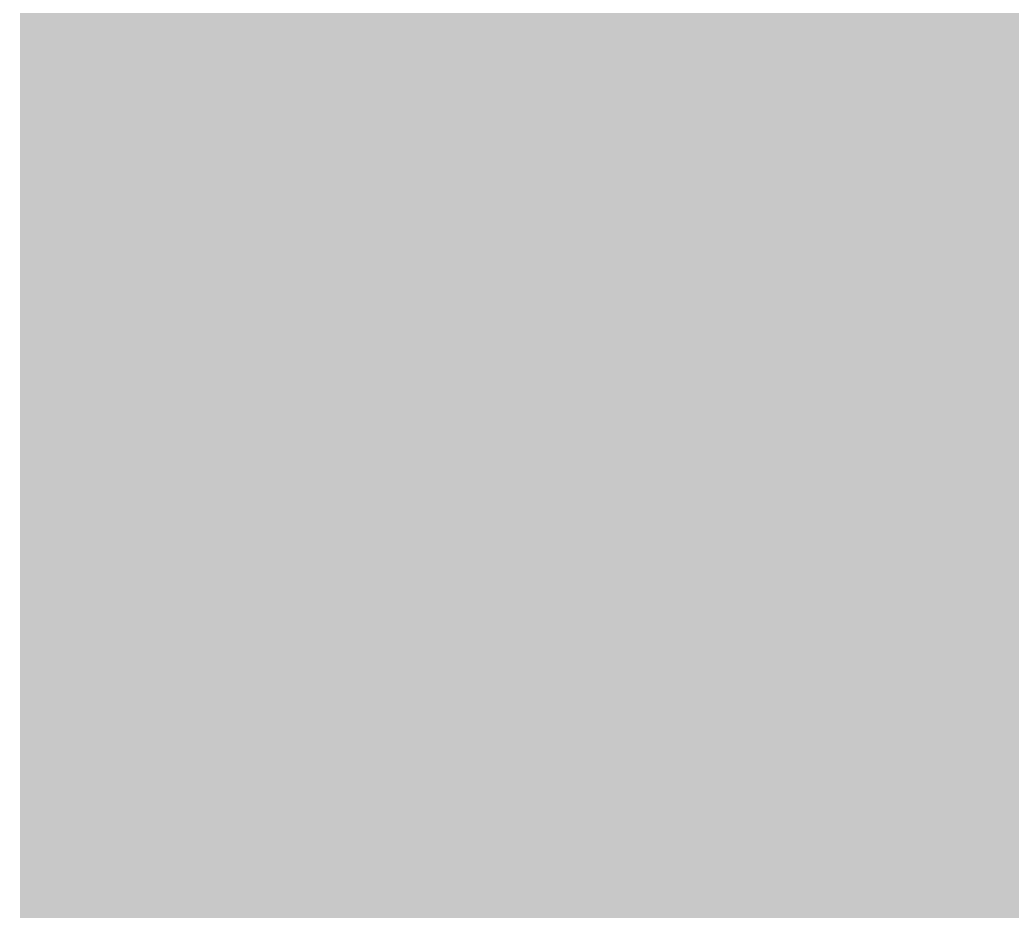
# Model space of a CAD drawing. Extents: x -0.1 to 65.1, y -1.2 to 30.1.
# Drawn here: x 23.9251 to 24.2178, y 5.9741 to 6.237 of the extents above; entities that cross this region are included whole.
import ezdxf

# ---------------------------------------------------------------- set-up
doc = ezdxf.new("R2010")
doc.units = 0
doc.header["$MEASUREMENT"] = 0
doc.layers.get('0').update_dxf_attribs({"linetype": 'CONTINUOUS'})
doc.layers.add('2D_LINE_126', color=7, linetype='CONTINUOUS')

# ---------------------------------------------------------------- blocks, each defined once
blk = doc.blocks.new('SMOOTH_0$0254')
at = {"const_width": 0.0127}
blk.add_lwpolyline([(-0.00635, 0, 1), (0.00635, 0, 1)], format="xyb", close=True, dxfattribs=at)
blk = doc.blocks.new('DRAWING_63')
at = {"layer": '2D_LINE_126', "const_width": 0.0254}
for points in [[(-6.34365, -1.24587), (-6.34365, -1.2573), (-6.34365, -1.26873), (-6.34365, -1.28016), (-6.34365, -1.29159), (-6.34365, -1.30302), (-6.34365, -1.31445), (-6.34365, -1.32588), (-6.34365, -1.33731), (-6.34365, -1.34874), (-6.34365, -1.36017), (-6.34365, -1.3716), (-6.34365, -1.38303), (-6.34365, -1.39446), (-6.34365, -1.40589), (-6.34365, -1.41732), (-6.34365, -1.42875), (-6.34365, -1.44018), (-6.34365, -1.45161), (-6.34365, -1.46304), (-6.34365, -1.47447), (-6.34365, -1.4859), (-6.34365, -1.49733), (-6.34365, -1.50876), (-6.34365, -1.52019), (-6.34365, -1.53162), (-6.34365, -1.54305)], [(-6.37794, -1.24587), (-6.37794, -1.2573), (-6.37794, -1.26873), (-6.37794, -1.28016), (-6.37794, -1.29159), (-6.37794, -1.30302), (-6.37794, -1.31445), (-6.37794, -1.32588), (-6.37794, -1.33731), (-6.37794, -1.34874), (-6.37794, -1.36017), (-6.37794, -1.3716), (-6.37794, -1.38303), (-6.37794, -1.39446), (-6.37794, -1.40589), (-6.37794, -1.41732), (-6.37794, -1.42875), (-6.37794, -1.44018), (-6.37794, -1.45161), (-6.37794, -1.46304), (-6.37794, -1.47447), (-6.37794, -1.4859), (-6.37794, -1.49733), (-6.37794, -1.50876), (-6.37794, -1.52019), (-6.37794, -1.53162), (-6.37794, -1.54305)], [(-6.36651, -1.24587), (-6.36651, -1.2573), (-6.36651, -1.26873), (-6.36651, -1.28016), (-6.36651, -1.29159), (-6.36651, -1.30302), (-6.36651, -1.31445), (-6.36651, -1.32588), (-6.36651, -1.33731), (-6.36651, -1.34874), (-6.36651, -1.36017), (-6.36651, -1.3716), (-6.36651, -1.38303), (-6.36651, -1.39446), (-6.36651, -1.40589), (-6.36651, -1.41732), (-6.36651, -1.42875), (-6.36651, -1.44018), (-6.36651, -1.45161), (-6.36651, -1.46304), (-6.36651, -1.47447), (-6.36651, -1.4859), (-6.36651, -1.49733), (-6.36651, -1.50876), (-6.36651, -1.52019), (-6.36651, -1.53162), (-6.36651, -1.54305)], [(-6.14934, -1.54305), (-6.14934, -1.53162), (-6.14934, -1.52019), (-6.14934, -1.50876), (-6.14934, -1.49733), (-6.14934, -1.4859), (-6.14934, -1.47447), (-6.14934, -1.46304), (-6.14934, -1.45161), (-6.14934, -1.44018), (-6.14934, -1.42875), (-6.14934, -1.41732), (-6.14934, -1.40589), (-6.14934, -1.39446), (-6.14934, -1.38303), (-6.14934, -1.3716), (-6.14934, -1.36017), (-6.14934, -1.34874), (-6.14934, -1.33731), (-6.14934, -1.32588), (-6.14934, -1.31445), (-6.14934, -1.30302), (-6.14934, -1.29159), (-6.14934, -1.28016), (-6.14934, -1.26873), (-6.14934, -1.2573), (-6.14934, -1.24587)], [(-6.13791, -1.54305), (-6.13791, -1.53162), (-6.13791, -1.52019), (-6.13791, -1.50876), (-6.13791, -1.49733), (-6.13791, -1.4859), (-6.13791, -1.47447), (-6.13791, -1.46304), (-6.13791, -1.45161), (-6.13791, -1.44018), (-6.13791, -1.42875), (-6.13791, -1.41732), (-6.13791, -1.40589), (-6.13791, -1.39446), (-6.13791, -1.38303), (-6.13791, -1.3716), (-6.13791, -1.36017), (-6.13791, -1.34874), (-6.13791, -1.33731), (-6.13791, -1.32588), (-6.13791, -1.31445), (-6.13791, -1.30302), (-6.13791, -1.29159), (-6.13791, -1.28016), (-6.13791, -1.26873), (-6.13791, -1.2573), (-6.13791, -1.24587)], [(-6.12648, -1.54305), (-6.12648, -1.53162), (-6.12648, -1.52019), (-6.12648, -1.50876), (-6.12648, -1.49733), (-6.12648, -1.4859), (-6.12648, -1.47447), (-6.12648, -1.46304), (-6.12648, -1.45161), (-6.12648, -1.44018), (-6.12648, -1.42875), (-6.12648, -1.41732), (-6.12648, -1.40589), (-6.12648, -1.39446), (-6.12648, -1.38303), (-6.12648, -1.3716), (-6.12648, -1.36017), (-6.12648, -1.34874), (-6.12648, -1.33731), (-6.12648, -1.32588), (-6.12648, -1.31445), (-6.12648, -1.30302), (-6.12648, -1.29159), (-6.12648, -1.28016), (-6.12648, -1.26873), (-6.12648, -1.2573), (-6.12648, -1.24587)], [(-6.35508, -1.24587), (-6.35508, -1.2573), (-6.35508, -1.26873), (-6.35508, -1.28016), (-6.35508, -1.29159), (-6.35508, -1.30302), (-6.35508, -1.31445), (-6.35508, -1.32588), (-6.35508, -1.33731), (-6.35508, -1.34874), (-6.35508, -1.36017), (-6.35508, -1.3716), (-6.35508, -1.38303), (-6.35508, -1.39446), (-6.35508, -1.40589), (-6.35508, -1.41732), (-6.35508, -1.42875), (-6.35508, -1.44018), (-6.35508, -1.45161), (-6.35508, -1.46304), (-6.35508, -1.47447), (-6.35508, -1.4859), (-6.35508, -1.49733), (-6.35508, -1.50876), (-6.35508, -1.52019), (-6.35508, -1.53162), (-6.35508, -1.54305)], [(-6.18363, -1.54305), (-6.18363, -1.53162), (-6.18363, -1.52019), (-6.18363, -1.50876), (-6.18363, -1.49733), (-6.18363, -1.4859), (-6.18363, -1.47447), (-6.18363, -1.46304), (-6.18363, -1.45161), (-6.18363, -1.44018), (-6.18363, -1.42875), (-6.18363, -1.41732), (-6.18363, -1.40589), (-6.18363, -1.39446), (-6.18363, -1.38303), (-6.18363, -1.3716), (-6.18363, -1.36017), (-6.18363, -1.34874), (-6.18363, -1.33731), (-6.18363, -1.32588), (-6.18363, -1.31445), (-6.18363, -1.30302), (-6.18363, -1.29159), (-6.18363, -1.28016), (-6.18363, -1.26873), (-6.18363, -1.2573), (-6.18363, -1.24587)], [(-6.1722, -1.54305), (-6.1722, -1.53162), (-6.1722, -1.52019), (-6.1722, -1.50876), (-6.1722, -1.49733), (-6.1722, -1.4859), (-6.1722, -1.47447), (-6.1722, -1.46304), (-6.1722, -1.45161), (-6.1722, -1.44018), (-6.1722, -1.42875), (-6.1722, -1.41732), (-6.1722, -1.40589), (-6.1722, -1.39446), (-6.1722, -1.38303), (-6.1722, -1.3716), (-6.1722, -1.36017), (-6.1722, -1.34874), (-6.1722, -1.33731), (-6.1722, -1.32588), (-6.1722, -1.31445), (-6.1722, -1.30302), (-6.1722, -1.29159), (-6.1722, -1.28016), (-6.1722, -1.26873), (-6.1722, -1.2573), (-6.1722, -1.24587)], [(-6.21792, -1.24587), (-6.21792, -1.2573), (-6.21792, -1.26873), (-6.21792, -1.28016), (-6.21792, -1.29159), (-6.21792, -1.30302), (-6.21792, -1.31445), (-6.21792, -1.32588), (-6.21792, -1.33731), (-6.21792, -1.34874), (-6.21792, -1.36017), (-6.21792, -1.3716), (-6.21792, -1.38303), (-6.21792, -1.39446), (-6.21792, -1.40589), (-6.21792, -1.41732), (-6.21792, -1.42875), (-6.21792, -1.44018), (-6.21792, -1.45161), (-6.21792, -1.46304), (-6.21792, -1.47447), (-6.21792, -1.4859), (-6.21792, -1.49733), (-6.21792, -1.50876), (-6.21792, -1.52019), (-6.21792, -1.53162), (-6.21792, -1.54305)], [(-6.20649, -1.54305), (-6.20649, -1.53162), (-6.20649, -1.52019), (-6.20649, -1.50876), (-6.20649, -1.49733), (-6.20649, -1.4859), (-6.20649, -1.47447), (-6.20649, -1.46304), (-6.20649, -1.45161), (-6.20649, -1.44018), (-6.20649, -1.42875), (-6.20649, -1.41732), (-6.20649, -1.40589), (-6.20649, -1.39446), (-6.20649, -1.38303), (-6.20649, -1.3716), (-6.20649, -1.36017), (-6.20649, -1.34874), (-6.20649, -1.33731), (-6.20649, -1.32588), (-6.20649, -1.31445), (-6.20649, -1.30302), (-6.20649, -1.29159), (-6.20649, -1.28016), (-6.20649, -1.26873), (-6.20649, -1.2573), (-6.20649, -1.24587)], [(-6.33222, -1.24587), (-6.33222, -1.2573), (-6.33222, -1.26873), (-6.33222, -1.28016), (-6.33222, -1.29159), (-6.33222, -1.30302), (-6.33222, -1.31445), (-6.33222, -1.32588), (-6.33222, -1.33731), (-6.33222, -1.34874), (-6.33222, -1.36017), (-6.33222, -1.3716), (-6.33222, -1.38303), (-6.33222, -1.39446), (-6.33222, -1.40589), (-6.33222, -1.41732), (-6.33222, -1.42875), (-6.33222, -1.44018), (-6.33222, -1.45161), (-6.33222, -1.46304), (-6.33222, -1.47447), (-6.33222, -1.4859), (-6.33222, -1.49733), (-6.33222, -1.50876), (-6.33222, -1.52019), (-6.33222, -1.53162), (-6.33222, -1.54305)], [(-6.24078, -1.24587), (-6.24078, -1.2573), (-6.24078, -1.26873), (-6.24078, -1.28016), (-6.24078, -1.29159), (-6.24078, -1.30302), (-6.24078, -1.31445), (-6.24078, -1.32588), (-6.24078, -1.33731), (-6.24078, -1.34874), (-6.24078, -1.36017), (-6.24078, -1.3716), (-6.24078, -1.38303), (-6.24078, -1.39446), (-6.24078, -1.40589), (-6.24078, -1.41732), (-6.24078, -1.42875), (-6.24078, -1.44018), (-6.24078, -1.45161), (-6.24078, -1.46304), (-6.24078, -1.47447), (-6.24078, -1.4859), (-6.24078, -1.49733), (-6.24078, -1.50876), (-6.24078, -1.52019), (-6.24078, -1.53162), (-6.24078, -1.54305)], [(-6.32079, -1.24587), (-6.32079, -1.2573), (-6.32079, -1.26873), (-6.32079, -1.28016), (-6.32079, -1.29159), (-6.32079, -1.30302), (-6.32079, -1.31445), (-6.32079, -1.32588), (-6.32079, -1.33731), (-6.32079, -1.34874), (-6.32079, -1.36017), (-6.32079, -1.3716), (-6.32079, -1.38303), (-6.32079, -1.39446), (-6.32079, -1.40589), (-6.32079, -1.41732), (-6.32079, -1.42875), (-6.32079, -1.44018), (-6.32079, -1.45161), (-6.32079, -1.46304), (-6.32079, -1.47447), (-6.32079, -1.4859), (-6.32079, -1.49733), (-6.32079, -1.50876), (-6.32079, -1.52019), (-6.32079, -1.53162), (-6.32079, -1.54305)], [(-6.27507, -1.24587), (-6.27507, -1.2573), (-6.27507, -1.26873), (-6.27507, -1.28016), (-6.27507, -1.29159), (-6.27507, -1.30302), (-6.27507, -1.31445), (-6.27507, -1.32588), (-6.27507, -1.33731), (-6.27507, -1.34874), (-6.27507, -1.36017), (-6.27507, -1.3716), (-6.27507, -1.38303), (-6.27507, -1.39446), (-6.27507, -1.40589), (-6.27507, -1.41732), (-6.27507, -1.42875), (-6.27507, -1.44018), (-6.27507, -1.45161), (-6.27507, -1.46304), (-6.27507, -1.47447), (-6.27507, -1.4859), (-6.27507, -1.49733), (-6.27507, -1.50876), (-6.27507, -1.52019), (-6.27507, -1.53162), (-6.27507, -1.54305)], [(-6.30936, -1.24587), (-6.30936, -1.2573), (-6.30936, -1.26873), (-6.30936, -1.28016), (-6.30936, -1.29159), (-6.30936, -1.30302), (-6.30936, -1.31445), (-6.30936, -1.32588), (-6.30936, -1.33731), (-6.30936, -1.34874), (-6.30936, -1.36017), (-6.30936, -1.3716), (-6.30936, -1.38303), (-6.30936, -1.39446), (-6.30936, -1.40589), (-6.30936, -1.41732), (-6.30936, -1.42875), (-6.30936, -1.44018), (-6.30936, -1.45161), (-6.30936, -1.46304), (-6.30936, -1.47447), (-6.30936, -1.4859), (-6.30936, -1.49733), (-6.30936, -1.50876), (-6.30936, -1.52019), (-6.30936, -1.53162), (-6.30936, -1.54305)], [(-6.29793, -1.54305), (-6.29793, -1.53162), (-6.29793, -1.52019), (-6.29793, -1.50876), (-6.29793, -1.49733), (-6.29793, -1.4859), (-6.29793, -1.47447), (-6.29793, -1.46304), (-6.29793, -1.45161), (-6.29793, -1.44018), (-6.29793, -1.42875), (-6.29793, -1.41732), (-6.29793, -1.40589), (-6.29793, -1.39446), (-6.29793, -1.38303), (-6.29793, -1.3716), (-6.29793, -1.36017), (-6.29793, -1.34874), (-6.29793, -1.33731), (-6.29793, -1.32588), (-6.29793, -1.31445), (-6.29793, -1.30302), (-6.29793, -1.29159), (-6.29793, -1.28016), (-6.29793, -1.26873), (-6.29793, -1.2573), (-6.29793, -1.24587)], [(-6.4008, -1.24587), (-6.4008, -1.2573), (-6.4008, -1.26873), (-6.4008, -1.28016), (-6.4008, -1.29159), (-6.4008, -1.30302), (-6.4008, -1.31445), (-6.4008, -1.32588), (-6.4008, -1.33731), (-6.4008, -1.34874), (-6.4008, -1.36017), (-6.4008, -1.3716), (-6.4008, -1.38303), (-6.4008, -1.39446), (-6.4008, -1.40589), (-6.4008, -1.41732), (-6.4008, -1.42875), (-6.4008, -1.44018), (-6.4008, -1.45161), (-6.4008, -1.46304), (-6.4008, -1.47447), (-6.4008, -1.4859), (-6.4008, -1.49733), (-6.4008, -1.50876), (-6.4008, -1.52019), (-6.4008, -1.53162), (-6.4008, -1.54305)], [(-6.41223, -1.24587), (-6.41223, -1.2573), (-6.41223, -1.26873), (-6.41223, -1.28016), (-6.41223, -1.29159), (-6.41223, -1.30302), (-6.41223, -1.31445), (-6.41223, -1.32588), (-6.41223, -1.33731), (-6.41223, -1.34874), (-6.41223, -1.36017), (-6.41223, -1.3716), (-6.41223, -1.38303), (-6.41223, -1.39446), (-6.41223, -1.40589), (-6.41223, -1.41732), (-6.41223, -1.42875), (-6.41223, -1.44018), (-6.41223, -1.45161), (-6.41223, -1.46304), (-6.41223, -1.47447), (-6.41223, -1.4859), (-6.41223, -1.49733), (-6.41223, -1.50876), (-6.41223, -1.52019), (-6.41223, -1.53162), (-6.41223, -1.54305)], [(-6.41223, -1.2573), (-6.4008, -1.2573), (-6.38937, -1.2573), (-6.38937, -1.24587)], [(-6.41223, -1.26873), (-6.4008, -1.26873), (-6.38937, -1.26873), (-6.38937, -1.2573), (-6.37794, -1.2573), (-6.36651, -1.2573), (-6.35508, -1.2573), (-6.34365, -1.2573), (-6.33222, -1.2573), (-6.32079, -1.2573), (-6.30936, -1.2573), (-6.29793, -1.2573), (-6.2865, -1.2573), (-6.2865, -1.24587)], [(-6.41223, -1.28016), (-6.4008, -1.28016), (-6.38937, -1.28016), (-6.38937, -1.26873), (-6.37794, -1.26873), (-6.36651, -1.26873), (-6.35508, -1.26873), (-6.34365, -1.26873), (-6.33222, -1.26873), (-6.32079, -1.26873), (-6.30936, -1.26873), (-6.29793, -1.26873), (-6.2865, -1.26873), (-6.2865, -1.2573), (-6.27507, -1.2573), (-6.26364, -1.2573), (-6.26364, -1.24587)], [(-6.41223, -1.29159), (-6.4008, -1.29159), (-6.38937, -1.29159), (-6.38937, -1.28016), (-6.37794, -1.28016), (-6.36651, -1.28016), (-6.35508, -1.28016), (-6.34365, -1.28016), (-6.33222, -1.28016), (-6.32079, -1.28016), (-6.30936, -1.28016), (-6.29793, -1.28016), (-6.2865, -1.28016), (-6.2865, -1.26873), (-6.27507, -1.26873), (-6.26364, -1.26873), (-6.26364, -1.2573), (-6.25221, -1.2573), (-6.25221, -1.24587)], [(-6.41223, -1.30302), (-6.4008, -1.30302), (-6.38937, -1.30302), (-6.38937, -1.29159), (-6.37794, -1.29159), (-6.36651, -1.29159), (-6.35508, -1.29159), (-6.34365, -1.29159), (-6.33222, -1.29159), (-6.32079, -1.29159), (-6.30936, -1.29159), (-6.29793, -1.29159), (-6.2865, -1.29159), (-6.2865, -1.28016), (-6.27507, -1.28016), (-6.26364, -1.28016), (-6.26364, -1.26873), (-6.25221, -1.26873), (-6.25221, -1.2573), (-6.24078, -1.2573), (-6.22935, -1.2573), (-6.22935, -1.24587)], [(-6.41223, -1.31445), (-6.4008, -1.31445), (-6.38937, -1.31445), (-6.38937, -1.30302), (-6.37794, -1.30302), (-6.36651, -1.30302), (-6.35508, -1.30302), (-6.34365, -1.30302), (-6.33222, -1.30302), (-6.32079, -1.30302), (-6.30936, -1.30302), (-6.29793, -1.30302), (-6.2865, -1.30302), (-6.2865, -1.29159), (-6.27507, -1.29159), (-6.26364, -1.29159), (-6.26364, -1.28016), (-6.25221, -1.28016), (-6.25221, -1.26873), (-6.24078, -1.26873), (-6.22935, -1.26873), (-6.22935, -1.2573), (-6.21792, -1.2573), (-6.20649, -1.2573), (-6.19506, -1.2573), (-6.19506, -1.24587)], [(-6.41223, -1.32588), (-6.4008, -1.32588), (-6.38937, -1.32588), (-6.38937, -1.31445), (-6.37794, -1.31445), (-6.36651, -1.31445), (-6.35508, -1.31445), (-6.34365, -1.31445), (-6.33222, -1.31445), (-6.32079, -1.31445), (-6.30936, -1.31445), (-6.29793, -1.31445), (-6.2865, -1.31445), (-6.2865, -1.30302), (-6.27507, -1.30302), (-6.26364, -1.30302), (-6.26364, -1.29159), (-6.25221, -1.29159), (-6.25221, -1.28016), (-6.24078, -1.28016), (-6.22935, -1.28016), (-6.22935, -1.26873), (-6.21792, -1.26873), (-6.20649, -1.26873), (-6.19506, -1.26873), (-6.19506, -1.2573), (-6.18363, -1.2573), (-6.1722, -1.2573), (-6.16077, -1.2573), (-6.16077, -1.24587)], [(-6.41223, -1.33731), (-6.4008, -1.33731), (-6.38937, -1.33731), (-6.38937, -1.32588), (-6.37794, -1.32588), (-6.36651, -1.32588), (-6.35508, -1.32588), (-6.34365, -1.32588), (-6.33222, -1.32588), (-6.32079, -1.32588), (-6.30936, -1.32588), (-6.29793, -1.32588), (-6.2865, -1.32588), (-6.2865, -1.31445), (-6.27507, -1.31445), (-6.26364, -1.31445), (-6.26364, -1.30302), (-6.25221, -1.30302), (-6.25221, -1.29159), (-6.24078, -1.29159), (-6.22935, -1.29159), (-6.22935, -1.28016), (-6.21792, -1.28016), (-6.20649, -1.28016), (-6.19506, -1.28016), (-6.19506, -1.26873), (-6.18363, -1.26873), (-6.1722, -1.26873), (-6.16077, -1.26873), (-6.16077, -1.2573), (-6.14934, -1.2573), (-6.13791, -1.2573), (-6.12648, -1.2573), (-6.11505, -1.2573)], [(-6.41223, -1.34874), (-6.4008, -1.34874), (-6.38937, -1.34874), (-6.38937, -1.33731), (-6.37794, -1.33731), (-6.36651, -1.33731), (-6.35508, -1.33731), (-6.34365, -1.33731), (-6.33222, -1.33731), (-6.32079, -1.33731), (-6.30936, -1.33731), (-6.29793, -1.33731), (-6.2865, -1.33731), (-6.2865, -1.32588), (-6.27507, -1.32588), (-6.26364, -1.32588), (-6.26364, -1.31445), (-6.25221, -1.31445), (-6.25221, -1.30302), (-6.24078, -1.30302), (-6.22935, -1.30302), (-6.22935, -1.29159), (-6.21792, -1.29159), (-6.20649, -1.29159), (-6.19506, -1.29159), (-6.19506, -1.28016), (-6.18363, -1.28016), (-6.1722, -1.28016), (-6.16077, -1.28016), (-6.16077, -1.26873), (-6.14934, -1.26873), (-6.13791, -1.26873), (-6.12648, -1.26873), (-6.11505, -1.26873)], [(-6.41223, -1.36017), (-6.4008, -1.36017), (-6.38937, -1.36017), (-6.38937, -1.34874), (-6.37794, -1.34874), (-6.36651, -1.34874), (-6.35508, -1.34874), (-6.34365, -1.34874), (-6.33222, -1.34874), (-6.32079, -1.34874), (-6.30936, -1.34874), (-6.29793, -1.34874), (-6.2865, -1.34874), (-6.2865, -1.33731), (-6.27507, -1.33731), (-6.26364, -1.33731), (-6.26364, -1.32588), (-6.25221, -1.32588), (-6.25221, -1.31445), (-6.24078, -1.31445), (-6.22935, -1.31445), (-6.22935, -1.30302), (-6.21792, -1.30302), (-6.20649, -1.30302), (-6.19506, -1.30302), (-6.19506, -1.29159), (-6.18363, -1.29159), (-6.1722, -1.29159), (-6.16077, -1.29159), (-6.16077, -1.28016), (-6.14934, -1.28016), (-6.13791, -1.28016), (-6.12648, -1.28016), (-6.11505, -1.28016)], [(-6.41223, -1.3716), (-6.4008, -1.3716), (-6.38937, -1.3716), (-6.38937, -1.36017), (-6.37794, -1.36017), (-6.36651, -1.36017), (-6.35508, -1.36017), (-6.34365, -1.36017), (-6.33222, -1.36017), (-6.32079, -1.36017), (-6.30936, -1.36017), (-6.29793, -1.36017), (-6.2865, -1.36017), (-6.2865, -1.34874), (-6.27507, -1.34874), (-6.26364, -1.34874), (-6.26364, -1.33731), (-6.25221, -1.33731), (-6.25221, -1.32588), (-6.24078, -1.32588), (-6.22935, -1.32588), (-6.22935, -1.31445), (-6.21792, -1.31445), (-6.20649, -1.31445), (-6.19506, -1.31445), (-6.19506, -1.30302), (-6.18363, -1.30302), (-6.1722, -1.30302), (-6.16077, -1.30302), (-6.16077, -1.29159), (-6.14934, -1.29159), (-6.13791, -1.29159), (-6.12648, -1.29159), (-6.11505, -1.29159)], [(-6.41223, -1.38303), (-6.4008, -1.38303), (-6.38937, -1.38303), (-6.38937, -1.3716), (-6.37794, -1.3716), (-6.36651, -1.3716), (-6.35508, -1.3716), (-6.34365, -1.3716), (-6.33222, -1.3716), (-6.32079, -1.3716), (-6.30936, -1.3716), (-6.29793, -1.3716), (-6.2865, -1.3716), (-6.2865, -1.36017), (-6.27507, -1.36017), (-6.26364, -1.36017), (-6.26364, -1.34874), (-6.25221, -1.34874), (-6.25221, -1.33731), (-6.24078, -1.33731), (-6.22935, -1.33731), (-6.22935, -1.32588), (-6.21792, -1.32588), (-6.20649, -1.32588), (-6.19506, -1.32588), (-6.19506, -1.31445), (-6.18363, -1.31445), (-6.1722, -1.31445), (-6.16077, -1.31445), (-6.16077, -1.30302), (-6.14934, -1.30302), (-6.13791, -1.30302), (-6.12648, -1.30302), (-6.11505, -1.30302)], [(-6.41223, -1.39446), (-6.4008, -1.39446), (-6.38937, -1.39446), (-6.38937, -1.38303), (-6.37794, -1.38303), (-6.36651, -1.38303), (-6.35508, -1.38303), (-6.34365, -1.38303), (-6.33222, -1.38303), (-6.32079, -1.38303), (-6.30936, -1.38303), (-6.29793, -1.38303), (-6.2865, -1.38303), (-6.2865, -1.3716), (-6.27507, -1.3716), (-6.26364, -1.3716), (-6.26364, -1.36017), (-6.25221, -1.36017), (-6.25221, -1.34874), (-6.24078, -1.34874), (-6.22935, -1.34874), (-6.22935, -1.33731), (-6.21792, -1.33731), (-6.20649, -1.33731), (-6.19506, -1.33731), (-6.19506, -1.32588), (-6.18363, -1.32588), (-6.1722, -1.32588), (-6.16077, -1.32588), (-6.16077, -1.31445), (-6.14934, -1.31445), (-6.13791, -1.31445), (-6.12648, -1.31445), (-6.11505, -1.31445)], [(-6.41223, -1.40589), (-6.4008, -1.40589), (-6.38937, -1.40589), (-6.38937, -1.39446), (-6.37794, -1.39446), (-6.36651, -1.39446), (-6.35508, -1.39446), (-6.34365, -1.39446), (-6.33222, -1.39446), (-6.32079, -1.39446), (-6.30936, -1.39446), (-6.29793, -1.39446), (-6.2865, -1.39446), (-6.2865, -1.38303), (-6.27507, -1.38303), (-6.26364, -1.38303), (-6.26364, -1.3716), (-6.25221, -1.3716), (-6.25221, -1.36017), (-6.24078, -1.36017), (-6.22935, -1.36017), (-6.22935, -1.34874), (-6.21792, -1.34874), (-6.20649, -1.34874), (-6.19506, -1.34874), (-6.19506, -1.33731), (-6.18363, -1.33731), (-6.1722, -1.33731), (-6.16077, -1.33731), (-6.16077, -1.32588), (-6.14934, -1.32588), (-6.13791, -1.32588), (-6.12648, -1.32588), (-6.11505, -1.32588)], [(-6.41223, -1.41732), (-6.4008, -1.41732), (-6.38937, -1.41732), (-6.38937, -1.40589), (-6.37794, -1.40589), (-6.36651, -1.40589), (-6.35508, -1.40589), (-6.34365, -1.40589), (-6.33222, -1.40589), (-6.32079, -1.40589), (-6.30936, -1.40589), (-6.29793, -1.40589), (-6.2865, -1.40589), (-6.2865, -1.39446), (-6.27507, -1.39446), (-6.26364, -1.39446), (-6.26364, -1.38303), (-6.25221, -1.38303), (-6.25221, -1.3716), (-6.24078, -1.3716), (-6.22935, -1.3716), (-6.22935, -1.36017), (-6.21792, -1.36017), (-6.20649, -1.36017), (-6.19506, -1.36017), (-6.19506, -1.34874), (-6.18363, -1.34874), (-6.1722, -1.34874), (-6.16077, -1.34874), (-6.16077, -1.33731), (-6.14934, -1.33731), (-6.13791, -1.33731), (-6.12648, -1.33731), (-6.11505, -1.33731)], [(-6.41223, -1.42875), (-6.4008, -1.42875), (-6.38937, -1.42875), (-6.38937, -1.41732), (-6.37794, -1.41732), (-6.36651, -1.41732), (-6.35508, -1.41732), (-6.34365, -1.41732), (-6.33222, -1.41732), (-6.32079, -1.41732), (-6.30936, -1.41732), (-6.29793, -1.41732), (-6.2865, -1.41732), (-6.2865, -1.40589), (-6.27507, -1.40589), (-6.26364, -1.40589), (-6.26364, -1.39446), (-6.25221, -1.39446), (-6.25221, -1.38303), (-6.24078, -1.38303), (-6.22935, -1.38303), (-6.22935, -1.3716), (-6.21792, -1.3716), (-6.20649, -1.3716), (-6.19506, -1.3716), (-6.19506, -1.36017), (-6.18363, -1.36017), (-6.1722, -1.36017), (-6.16077, -1.36017), (-6.16077, -1.34874), (-6.14934, -1.34874), (-6.13791, -1.34874), (-6.12648, -1.34874), (-6.11505, -1.34874)], [(-6.41223, -1.44018), (-6.4008, -1.44018), (-6.38937, -1.44018), (-6.38937, -1.42875), (-6.37794, -1.42875), (-6.36651, -1.42875), (-6.35508, -1.42875), (-6.34365, -1.42875), (-6.33222, -1.42875), (-6.32079, -1.42875), (-6.30936, -1.42875), (-6.29793, -1.42875), (-6.2865, -1.42875), (-6.2865, -1.41732), (-6.27507, -1.41732), (-6.26364, -1.41732), (-6.26364, -1.40589), (-6.25221, -1.40589), (-6.25221, -1.39446), (-6.24078, -1.39446), (-6.22935, -1.39446), (-6.22935, -1.38303), (-6.21792, -1.38303), (-6.20649, -1.38303), (-6.19506, -1.38303), (-6.19506, -1.3716), (-6.18363, -1.3716), (-6.1722, -1.3716), (-6.16077, -1.3716), (-6.16077, -1.36017), (-6.14934, -1.36017), (-6.13791, -1.36017), (-6.12648, -1.36017), (-6.11505, -1.36017)], [(-6.41223, -1.45161), (-6.4008, -1.45161), (-6.38937, -1.45161), (-6.38937, -1.44018), (-6.37794, -1.44018), (-6.36651, -1.44018), (-6.35508, -1.44018), (-6.34365, -1.44018), (-6.33222, -1.44018), (-6.32079, -1.44018), (-6.30936, -1.44018), (-6.29793, -1.44018), (-6.2865, -1.44018), (-6.2865, -1.42875), (-6.27507, -1.42875), (-6.26364, -1.42875), (-6.26364, -1.41732), (-6.25221, -1.41732), (-6.25221, -1.40589), (-6.24078, -1.40589), (-6.22935, -1.40589), (-6.22935, -1.39446), (-6.21792, -1.39446), (-6.20649, -1.39446), (-6.19506, -1.39446), (-6.19506, -1.38303), (-6.18363, -1.38303), (-6.1722, -1.38303), (-6.16077, -1.38303), (-6.16077, -1.3716), (-6.14934, -1.3716), (-6.13791, -1.3716), (-6.12648, -1.3716), (-6.11505, -1.3716)], [(-6.41223, -1.46304), (-6.4008, -1.46304), (-6.38937, -1.46304), (-6.38937, -1.45161), (-6.37794, -1.45161), (-6.36651, -1.45161), (-6.35508, -1.45161), (-6.34365, -1.45161), (-6.33222, -1.45161), (-6.32079, -1.45161), (-6.30936, -1.45161), (-6.29793, -1.45161), (-6.2865, -1.45161), (-6.2865, -1.44018), (-6.27507, -1.44018), (-6.26364, -1.44018), (-6.26364, -1.42875), (-6.25221, -1.42875), (-6.25221, -1.41732), (-6.24078, -1.41732), (-6.22935, -1.41732), (-6.22935, -1.40589), (-6.21792, -1.40589), (-6.20649, -1.40589), (-6.19506, -1.40589), (-6.19506, -1.39446), (-6.18363, -1.39446), (-6.1722, -1.39446), (-6.16077, -1.39446), (-6.16077, -1.38303), (-6.14934, -1.38303), (-6.13791, -1.38303), (-6.12648, -1.38303), (-6.11505, -1.38303)], [(-6.41223, -1.47447), (-6.4008, -1.47447), (-6.38937, -1.47447), (-6.38937, -1.46304), (-6.37794, -1.46304), (-6.36651, -1.46304), (-6.35508, -1.46304), (-6.34365, -1.46304), (-6.33222, -1.46304), (-6.32079, -1.46304), (-6.30936, -1.46304), (-6.29793, -1.46304), (-6.2865, -1.46304), (-6.2865, -1.45161), (-6.27507, -1.45161), (-6.26364, -1.45161), (-6.26364, -1.44018), (-6.25221, -1.44018), (-6.25221, -1.42875), (-6.24078, -1.42875), (-6.22935, -1.42875), (-6.22935, -1.41732), (-6.21792, -1.41732), (-6.20649, -1.41732), (-6.19506, -1.41732), (-6.19506, -1.40589), (-6.18363, -1.40589), (-6.1722, -1.40589), (-6.16077, -1.40589), (-6.16077, -1.39446), (-6.14934, -1.39446), (-6.13791, -1.39446), (-6.12648, -1.39446), (-6.11505, -1.39446)], [(-6.41223, -1.4859), (-6.4008, -1.4859), (-6.38937, -1.4859), (-6.38937, -1.47447), (-6.37794, -1.47447), (-6.36651, -1.47447), (-6.35508, -1.47447), (-6.34365, -1.47447), (-6.33222, -1.47447), (-6.32079, -1.47447), (-6.30936, -1.47447), (-6.29793, -1.47447), (-6.2865, -1.47447), (-6.2865, -1.46304), (-6.27507, -1.46304), (-6.26364, -1.46304), (-6.26364, -1.45161), (-6.25221, -1.45161), (-6.25221, -1.44018), (-6.24078, -1.44018), (-6.22935, -1.44018), (-6.22935, -1.42875), (-6.21792, -1.42875), (-6.20649, -1.42875), (-6.19506, -1.42875), (-6.19506, -1.41732), (-6.18363, -1.41732), (-6.1722, -1.41732), (-6.16077, -1.41732), (-6.16077, -1.40589), (-6.14934, -1.40589), (-6.13791, -1.40589), (-6.12648, -1.40589), (-6.11505, -1.40589)], [(-6.41223, -1.49733), (-6.4008, -1.49733), (-6.38937, -1.49733), (-6.38937, -1.4859), (-6.37794, -1.4859), (-6.36651, -1.4859), (-6.35508, -1.4859), (-6.34365, -1.4859), (-6.33222, -1.4859), (-6.32079, -1.4859), (-6.30936, -1.4859), (-6.29793, -1.4859), (-6.2865, -1.4859), (-6.2865, -1.47447), (-6.27507, -1.47447), (-6.26364, -1.47447), (-6.26364, -1.46304), (-6.25221, -1.46304), (-6.25221, -1.45161), (-6.24078, -1.45161), (-6.22935, -1.45161), (-6.22935, -1.44018), (-6.21792, -1.44018), (-6.20649, -1.44018), (-6.19506, -1.44018), (-6.19506, -1.42875), (-6.18363, -1.42875), (-6.1722, -1.42875), (-6.16077, -1.42875), (-6.16077, -1.41732), (-6.14934, -1.41732), (-6.13791, -1.41732), (-6.12648, -1.41732), (-6.11505, -1.41732)], [(-6.41223, -1.50876), (-6.4008, -1.50876), (-6.38937, -1.50876), (-6.38937, -1.49733), (-6.37794, -1.49733), (-6.36651, -1.49733), (-6.35508, -1.49733), (-6.34365, -1.49733), (-6.33222, -1.49733), (-6.32079, -1.49733), (-6.30936, -1.49733), (-6.29793, -1.49733), (-6.2865, -1.49733), (-6.2865, -1.4859), (-6.27507, -1.4859), (-6.26364, -1.4859), (-6.26364, -1.47447), (-6.25221, -1.47447), (-6.25221, -1.46304), (-6.24078, -1.46304), (-6.22935, -1.46304), (-6.22935, -1.45161), (-6.21792, -1.45161), (-6.20649, -1.45161), (-6.19506, -1.45161), (-6.19506, -1.44018), (-6.18363, -1.44018), (-6.1722, -1.44018), (-6.16077, -1.44018), (-6.16077, -1.42875), (-6.14934, -1.42875), (-6.13791, -1.42875), (-6.12648, -1.42875), (-6.11505, -1.42875)], [(-6.41223, -1.52019), (-6.4008, -1.52019), (-6.38937, -1.52019), (-6.38937, -1.50876), (-6.37794, -1.50876), (-6.36651, -1.50876), (-6.35508, -1.50876), (-6.34365, -1.50876), (-6.33222, -1.50876), (-6.32079, -1.50876), (-6.30936, -1.50876), (-6.29793, -1.50876), (-6.2865, -1.50876), (-6.2865, -1.49733), (-6.27507, -1.49733), (-6.26364, -1.49733), (-6.26364, -1.4859), (-6.25221, -1.4859), (-6.25221, -1.47447), (-6.24078, -1.47447), (-6.22935, -1.47447), (-6.22935, -1.46304), (-6.21792, -1.46304), (-6.20649, -1.46304), (-6.19506, -1.46304), (-6.19506, -1.45161), (-6.18363, -1.45161), (-6.1722, -1.45161), (-6.16077, -1.45161), (-6.16077, -1.44018), (-6.14934, -1.44018), (-6.13791, -1.44018), (-6.12648, -1.44018), (-6.11505, -1.44018)], [(-6.41223, -1.53162), (-6.4008, -1.53162), (-6.38937, -1.53162), (-6.38937, -1.52019), (-6.37794, -1.52019), (-6.36651, -1.52019), (-6.35508, -1.52019), (-6.34365, -1.52019), (-6.33222, -1.52019), (-6.32079, -1.52019), (-6.30936, -1.52019), (-6.29793, -1.52019), (-6.2865, -1.52019), (-6.2865, -1.50876), (-6.27507, -1.50876), (-6.26364, -1.50876), (-6.26364, -1.49733), (-6.25221, -1.49733), (-6.25221, -1.4859), (-6.24078, -1.4859), (-6.22935, -1.4859), (-6.22935, -1.47447), (-6.21792, -1.47447), (-6.20649, -1.47447), (-6.19506, -1.47447), (-6.19506, -1.46304), (-6.18363, -1.46304), (-6.1722, -1.46304), (-6.16077, -1.46304), (-6.16077, -1.45161), (-6.14934, -1.45161), (-6.13791, -1.45161), (-6.12648, -1.45161), (-6.11505, -1.45161)], [(-6.38937, -1.54305), (-6.38937, -1.53162), (-6.37794, -1.53162), (-6.36651, -1.53162), (-6.35508, -1.53162), (-6.34365, -1.53162), (-6.33222, -1.53162), (-6.32079, -1.53162), (-6.30936, -1.53162), (-6.29793, -1.53162), (-6.2865, -1.53162), (-6.2865, -1.52019), (-6.27507, -1.52019), (-6.26364, -1.52019), (-6.26364, -1.50876), (-6.25221, -1.50876), (-6.25221, -1.49733), (-6.24078, -1.49733), (-6.22935, -1.49733), (-6.22935, -1.4859), (-6.21792, -1.4859), (-6.20649, -1.4859), (-6.19506, -1.4859), (-6.19506, -1.47447), (-6.18363, -1.47447), (-6.1722, -1.47447), (-6.16077, -1.47447), (-6.16077, -1.46304), (-6.14934, -1.46304), (-6.13791, -1.46304), (-6.12648, -1.46304), (-6.11505, -1.46304)], [(-6.2865, -1.54305), (-6.2865, -1.53162), (-6.27507, -1.53162), (-6.26364, -1.53162), (-6.26364, -1.52019), (-6.25221, -1.52019), (-6.25221, -1.50876), (-6.24078, -1.50876), (-6.22935, -1.50876), (-6.22935, -1.49733), (-6.21792, -1.49733), (-6.20649, -1.49733), (-6.19506, -1.49733), (-6.19506, -1.4859), (-6.18363, -1.4859), (-6.1722, -1.4859), (-6.16077, -1.4859), (-6.16077, -1.47447), (-6.14934, -1.47447), (-6.13791, -1.47447), (-6.12648, -1.47447), (-6.11505, -1.47447)], [(-6.26364, -1.54305), (-6.26364, -1.53162), (-6.25221, -1.53162), (-6.25221, -1.52019), (-6.24078, -1.52019), (-6.22935, -1.52019), (-6.22935, -1.50876), (-6.21792, -1.50876), (-6.20649, -1.50876), (-6.19506, -1.50876), (-6.19506, -1.49733), (-6.18363, -1.49733), (-6.1722, -1.49733), (-6.16077, -1.49733), (-6.16077, -1.4859), (-6.14934, -1.4859), (-6.13791, -1.4859), (-6.12648, -1.4859), (-6.11505, -1.4859)], [(-6.25221, -1.54305), (-6.25221, -1.53162), (-6.24078, -1.53162), (-6.22935, -1.53162), (-6.22935, -1.52019), (-6.21792, -1.52019), (-6.20649, -1.52019), (-6.19506, -1.52019), (-6.19506, -1.50876), (-6.18363, -1.50876), (-6.1722, -1.50876), (-6.16077, -1.50876), (-6.16077, -1.49733), (-6.14934, -1.49733), (-6.13791, -1.49733), (-6.12648, -1.49733), (-6.11505, -1.49733)], [(-6.22935, -1.54305), (-6.22935, -1.53162), (-6.21792, -1.53162), (-6.20649, -1.53162), (-6.19506, -1.53162), (-6.19506, -1.52019), (-6.18363, -1.52019), (-6.1722, -1.52019), (-6.16077, -1.52019), (-6.16077, -1.50876), (-6.14934, -1.50876), (-6.13791, -1.50876), (-6.12648, -1.50876), (-6.11505, -1.50876)], [(-6.19506, -1.54305), (-6.19506, -1.53162), (-6.18363, -1.53162), (-6.1722, -1.53162), (-6.16077, -1.53162), (-6.16077, -1.52019), (-6.14934, -1.52019), (-6.13791, -1.52019), (-6.12648, -1.52019), (-6.11505, -1.52019)], [(-6.16077, -1.54305), (-6.16077, -1.53162), (-6.14934, -1.53162), (-6.13791, -1.53162), (-6.12648, -1.53162), (-6.11505, -1.53162)]]:
    blk.add_lwpolyline(points, dxfattribs=at)
at = {"layer": '2D_LINE_126'}
for p in [(-6.41223, -1.2573), (-6.4008, -1.2573), (-6.41223, -1.26873), (-6.4008, -1.26873), (-6.41223, -1.28016), (-6.4008, -1.28016), (-6.41223, -1.29159), (-6.4008, -1.29159), (-6.41223, -1.30302), (-6.4008, -1.30302), (-6.41223, -1.31445), (-6.4008, -1.31445), (-6.41223, -1.32588), (-6.4008, -1.32588), (-6.41223, -1.33731), (-6.4008, -1.33731), (-6.41223, -1.34874), (-6.4008, -1.34874), (-6.41223, -1.36017), (-6.4008, -1.36017), (-6.41223, -1.3716), (-6.4008, -1.3716), (-6.41223, -1.38303), (-6.4008, -1.38303), (-6.41223, -1.39446), (-6.4008, -1.39446), (-6.41223, -1.40589), (-6.4008, -1.40589), (-6.41223, -1.41732), (-6.4008, -1.41732), (-6.41223, -1.42875), (-6.4008, -1.42875), (-6.41223, -1.44018), (-6.4008, -1.44018), (-6.41223, -1.45161), (-6.4008, -1.45161), (-6.41223, -1.46304), (-6.4008, -1.46304), (-6.41223, -1.47447), (-6.4008, -1.47447), (-6.41223, -1.4859), (-6.4008, -1.4859), (-6.41223, -1.49733), (-6.4008, -1.49733), (-6.41223, -1.50876), (-6.4008, -1.50876), (-6.41223, -1.52019), (-6.4008, -1.52019), (-6.41223, -1.53162), (-6.4008, -1.53162)]:
    blk.add_blockref('SMOOTH_0$0254', p, dxfattribs=at)

msp = doc.modelspace()

# ---------------------------------------------------------------- block references
msp.add_blockref('DRAWING_63', (30.35, 7.5))

doc.saveas('drawing.dxf')
